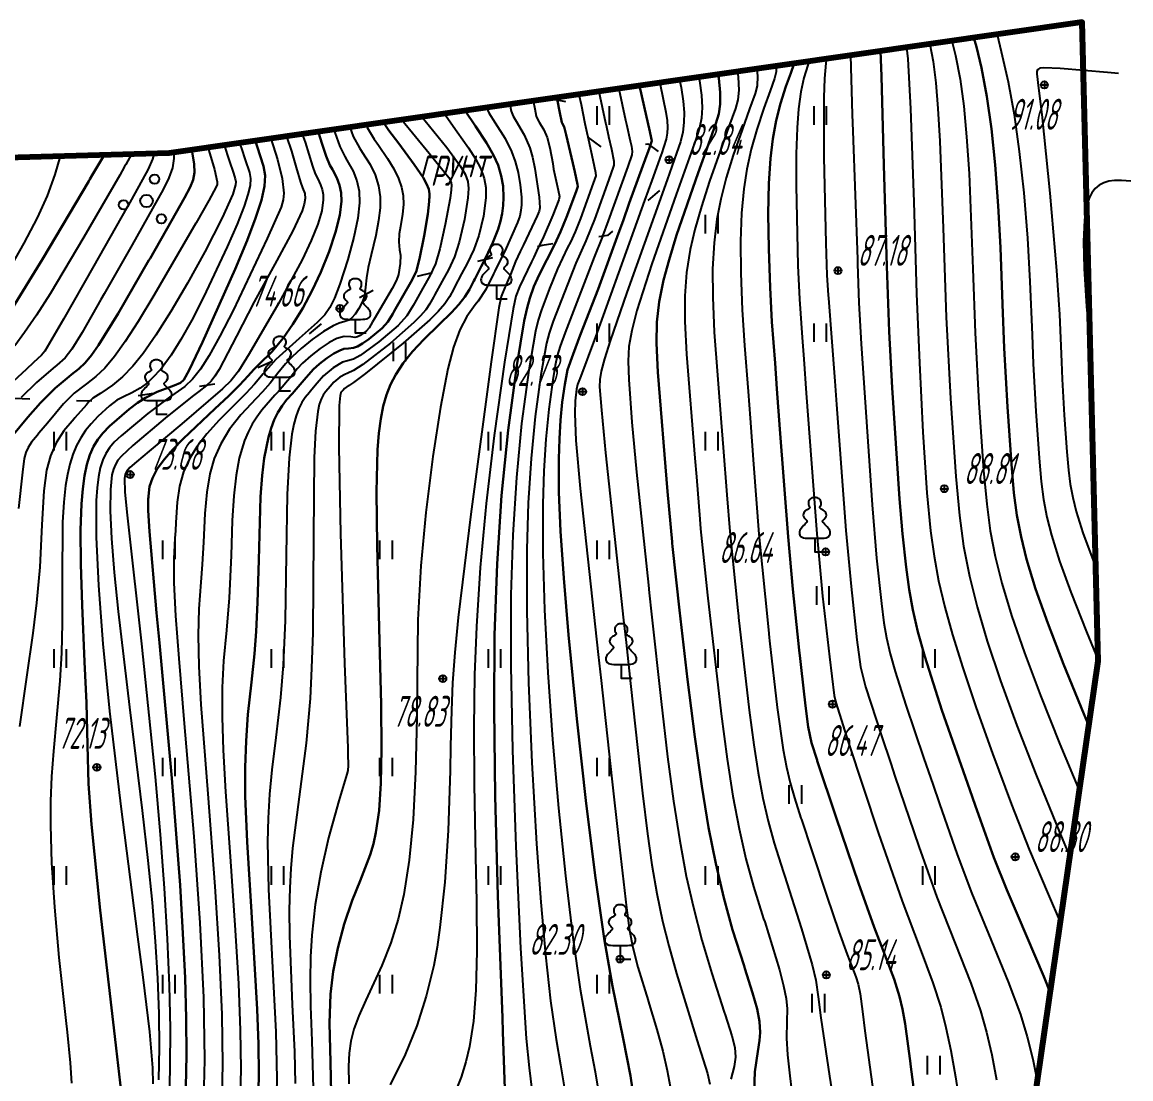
# Model space of a CAD drawing. Extents: x 1233805 to 1234355, y 654698 to 655114.
# Drawn here: x 1234319.16 to 1234354.9, y 655080.26 to 655114.32 of the extents above; entities that cross this region are included whole.
import ezdxf

# ---------------------------------------------------------------- set-up
doc = ezdxf.new("R2010")
doc.units = 0
doc.linetypes.add('ИИDash_05_15', pattern=[2, 0.5, -1.5])
for name, color, linetype, lineweight in [('ИИ_ГОРИЗОНТАЛИ_ОСН', 32, 'Continuous', 25), ('ИИ_ГОРИЗОНТАЛИ_УТОЛЩ', 32, 'Continuous', 30), ('ИИ_ОТМЕТКИ', 7, 'Continuous', 25), ('ИИ_УГОДЬЯ', 7, 'Continuous', 25)]:
    doc.layers.add(name, color=color, linetype=linetype, lineweight=lineweight)
doc.layers.add('Оформление точек', color=7, linetype='Continuous')
doc.styles.add('VNIPISIMPLEXCUR', font='simplex.shx', dxfattribs={"width": 0.8, "oblique": 15})
doc.styles.add('ГОСТ 2.304 КУРСИВ', font='cs_gost2304.shx', dxfattribs={"oblique": 15})

# ---------------------------------------------------------------- blocks, each defined once
blk = doc.blocks.new('ИИ05401')
at = {"color": 0, "linetype": 'Continuous', "lineweight": 25}
for points in [[(-0.4, 1.2), (-0.4, 0)], [(0.4, 1.2), (0.4, 0)]]:
    blk.add_lwpolyline(points, dxfattribs=at)
blk = doc.blocks.new('ИИ053881')
at = {"color": 0, "linetype": 'Continuous', "lineweight": 25}
blk.add_lwpolyline([(0, 0.875), (0.129, 0.876), (0.342, 0.878), (0.479, 0.882), (0.614, 0.891), (0.726, 0.907), (0.816, 0.94), (0.906, 1), (0.956, 1.071), (0.983, 1.151), (0.991, 1.231), (0.986, 1.295), (0.963, 1.379), (0.932, 1.445), (0.884, 1.516), (0.798, 1.61), (0.719, 1.692), (0.646, 1.766), (0.575, 1.842), (0.536, 1.889), (0.511, 1.929), (0.501, 1.967), (0.504, 1.992), (0.518, 2.017), (0.545, 2.049), (0.608, 2.115), (0.679, 2.198), (0.732, 2.29), (0.745, 2.372), (0.736, 2.444), (0.709, 2.515), (0.672, 2.575), (0.633, 2.617), (0.596, 2.646), (0.548, 2.678), (0.495, 2.709), (0.408, 2.76), (0.363, 2.789), (0.336, 2.812), (0.324, 2.831), (0.321, 2.846), (0.325, 2.865), (0.335, 2.89), (0.353, 2.928), (0.372, 2.968), (0.4, 3.034), (0.413, 3.103), (0.412, 3.19), (0.398, 3.247), (0.363, 3.319), (0.32, 3.377), (0.284, 3.414), (0.246, 3.444), (0.181, 3.476), (0.125, 3.489), (0.07, 3.496), (0, 3.5), (-0.07, 3.496), (-0.125, 3.489), (-0.181, 3.476), (-0.246, 3.444), (-0.284, 3.414), (-0.32, 3.377), (-0.363, 3.319), (-0.398, 3.247), (-0.412, 3.19), (-0.413, 3.103), (-0.4, 3.034), (-0.372, 2.968), (-0.353, 2.928), (-0.335, 2.89), (-0.325, 2.865), (-0.321, 2.846), (-0.324, 2.831), (-0.336, 2.812), (-0.363, 2.789), (-0.408, 2.76), (-0.495, 2.709), (-0.548, 2.678), (-0.596, 2.646), (-0.633, 2.617), (-0.672, 2.575), (-0.709, 2.515), (-0.736, 2.444), (-0.745, 2.372), (-0.732, 2.29), (-0.679, 2.198), (-0.608, 2.115), (-0.545, 2.049), (-0.518, 2.017), (-0.504, 1.992), (-0.501, 1.967), (-0.511, 1.929), (-0.536, 1.889), (-0.575, 1.842), (-0.646, 1.766), (-0.719, 1.692), (-0.798, 1.61), (-0.884, 1.516), (-0.932, 1.445), (-0.963, 1.379), (-0.986, 1.295), (-0.991, 1.231), (-0.983, 1.151), (-0.956, 1.071), (-0.906, 1), (-0.816, 0.94), (-0.726, 0.907), (-0.614, 0.891), (-0.479, 0.882), (-0.342, 0.878), (-0.129, 0.876)], close=True, dxfattribs=at)
blk.add_lwpolyline([(0, 0.875), (0, 0), (0.7, 0)], dxfattribs=at)
blk = doc.blocks.new('ИИ05394')
at = {"color": 0, "linetype": 'Continuous', "lineweight": 25}
for centre, radius in [((0.52, 1.407), 0.3), ((-1.479, -0.253), 0.3), ((0, 0), 0.4), ((0.958, -1.154), 0.3)]:
    blk.add_circle(centre, radius, dxfattribs=at)
blk = doc.blocks.new('PICKET')
at = {"color": 0, "linetype": 'Continuous', "lineweight": 25}
for p, q in [((-0.23, 0), (0.23, 0)), ((0, 0.23), (0, -0.23))]:
    blk.add_line(p, q, dxfattribs=at)
blk.add_circle((0, 0), 0.23, dxfattribs=at)
at = {"color": 0, "linetype": 'Continuous', "style": 'VNIPISIMPLEXCUR', "oblique": 15, "width": 0.8}
blk.add_attdef('OTMETKA', (1.25, 0.3), '', height=2, dxfattribs=at)
at = {"color": 8, "linetype": 'Continuous', "style": 'VNIPISIMPLEXCUR', "oblique": 15, "width": 0.8, "flags": 1}
blk.add_attdef('NOMER', (1.25, -2.7), '', height=2, dxfattribs=at)

msp = doc.modelspace()

# ---------------------------------------------------------------- linework, layer by layer
at = {"layer": 'ИИ_ГОРИЗОНТАЛИ_ОСН', "flags": 128}
for points, elevation in [([(1234348.42, 655113.614), (1234348.525, 655113.046), (1234348.612, 655112.363), (1234348.681, 655111.535), (1234348.74, 655110.485), (1234348.845, 655107.684), (1234348.95, 655104.807), (1234349.084, 655102.189), (1234349.259, 655099.674), (1234349.375, 655098.415), (1234349.508, 655097.425), (1234349.692, 655096.464), (1234349.939, 655095.472), (1234350.268, 655094.371), (1234350.698, 655093.09), (1234351.224, 655091.643), (1234351.83, 655090.075), (1234352.594, 655088.206), (1234352.934, 655087.416)], 89), ([(1234349.126, 655113.715), (1234349.247, 655113.248), (1234349.392, 655112.477), (1234349.51, 655111.612), (1234349.604, 655110.619), (1234349.681, 655109.441), (1234349.807, 655106.366), (1234349.884, 655104.307), (1234350, 655102.054), (1234350.153, 655099.872), (1234350.253, 655098.781), (1234350.367, 655097.926), (1234350.526, 655097.097), (1234350.739, 655096.241), (1234351.053, 655095.198), (1234351.468, 655093.99), (1234351.985, 655092.61), (1234352.607, 655091.048), (1234353.241, 655089.536)], 89.5), ([(1234350.593, 655113.925), (1234350.717, 655113.369), (1234350.94, 655112.395), (1234351.133, 655111.343), (1234351.302, 655110.147), (1234351.445, 655108.814), (1234351.563, 655107.353), (1234351.645, 655105.957), (1234351.717, 655104.243), (1234351.754, 655103.308), (1234351.833, 655101.785), (1234351.94, 655100.268), (1234352.008, 655099.514), (1234352.086, 655098.929), (1234352.193, 655098.361), (1234352.338, 655097.778), (1234352.595, 655096.945), (1234352.958, 655095.943), (1234353.466, 655094.662), (1234353.847, 655093.749)], 90.5), ([(1234347.669, 655113.506), (1234347.71, 655113.138), (1234347.799, 655111.529), (1234347.897, 655108.529), (1234347.991, 655105.558), (1234348.082, 655103.337), (1234348.197, 655101.103), (1234348.317, 655099.151), (1234348.443, 655097.925), (1234348.555, 655097.101), (1234348.701, 655096.312), (1234348.897, 655095.467), (1234349.144, 655094.569), (1234349.478, 655093.502), (1234349.912, 655092.222), (1234350.441, 655090.742), (1234351.052, 655089.103), (1234351.62, 655087.648), (1234352.23, 655086.214), (1234352.233, 655086.208), (1234352.625, 655085.285)], 88.5), ([(1234343.467, 655112.903), (1234343.466, 655112.716), (1234343.415, 655112.503), (1234343.271, 655112.101), (1234343.072, 655111.547), (1234343.072, 655111.547), (1234342.839, 655110.861), (1234342.659, 655110.222), (1234342.518, 655109.582), (1234342.418, 655108.947), (1234342.346, 655108.16), (1234342.314, 655107.255), (1234342.322, 655106.229), (1234342.369, 655105.046), (1234342.441, 655103.895), (1234342.557, 655102.411), (1234342.625, 655101.558), (1234342.737, 655100.07), (1234342.911, 655097.818), (1234343.218, 655094.729), (1234343.243, 655094.49), (1234343.255, 655094.379), (1234343.496, 655092.231), (1234343.69, 655090.864), (1234343.794, 655090.309), (1234343.913, 655089.803), (1234344.052, 655089.314), (1234344.262, 655088.666), (1234344.279, 655088.614), (1234344.613, 655087.603), (1234345.094, 655086.151), (1234345.482, 655085.006), (1234345.75, 655084.267), (1234345.905, 655083.88), (1234346.037, 655083.546), (1234346.111, 655083.307), (1234346.172, 655082.999), (1234346.247, 655082.428), (1234346.326, 655081.802), (1234346.573, 655080.009)], 85.5), ([(1234344.532, 655113.056), (1234344.489, 655112.937), (1234344.489, 655112.937), (1234344.36, 655112.528), (1234344.263, 655112.07), (1234344.189, 655111.528), (1234344.14, 655110.908), (1234344.111, 655110.079), (1234344.106, 655109.042), (1234344.165, 655106.479), (1234344.217, 655105.39), (1234344.303, 655104.156), (1234344.355, 655103.452), (1234344.433, 655102.362), (1234344.776, 655097.824), (1234344.963, 655095.818), (1234345.179, 655093.859), (1234345.339, 655092.611), (1234345.381, 655092.43), (1234345.39, 655092.401), (1234345.393, 655092.389), (1234345.797, 655091.093), (1234346.751, 655088.204), (1234347.522, 655085.99), (1234348.102, 655084.452), (1234348.517, 655083.35), (1234348.771, 655082.565), (1234348.939, 655081.916), (1234349.095, 655081.175), (1234349.247, 655080.319), (1234349.418, 655079.203)], 86.5), ([(1234345.086, 655113.135), (1234345.064, 655112.994), (1234345.024, 655112.501), (1234345.001, 655111.888), (1234345.001, 655109.971), (1234345.064, 655107.196), (1234345.101, 655106.162), (1234345.146, 655105.52), (1234345.154, 655105.424), (1234345.357, 655102.752), (1234345.41, 655101.997), (1234345.715, 655097.932), (1234345.881, 655096.127), (1234346.066, 655094.412), (1234346.186, 655093.54), (1234346.344, 655092.893), (1234346.859, 655091.313), (1234347.157, 655090.424), (1234347.293, 655090.013), (1234348.059, 655087.744), (1234348.649, 655086.112), (1234349.238, 655084.621), (1234349.742, 655083.341), (1234350.054, 655082.448), (1234350.249, 655081.764), (1234350.418, 655081.034), (1234350.567, 655080.232)], 87), ([(1234345.861, 655113.247), (1234345.918, 655111.348), (1234345.938, 655110.807), (1234346.082, 655106.677), (1234346.087, 655106.534), (1234346.134, 655105.27), (1234346.207, 655103.951), (1234346.557, 655098.757), (1234346.703, 655097.046), (1234346.858, 655095.583), (1234346.939, 655094.96), (1234347.024, 655094.469), (1234347.141, 655093.956), (1234347.298, 655093.384), (1234347.643, 655092.3), (1234348.23, 655090.586), (1234348.517, 655089.754), (1234348.732, 655089.123), (1234349.299, 655087.493), (1234349.776, 655086.234), (1234350.312, 655084.933), (1234350.945, 655083.39), (1234351.337, 655082.33), (1234351.559, 655081.61), (1234351.741, 655080.888), (1234351.889, 655080.138)], 87.5), ([(1234340.975, 655112.546), (1234340.996, 655112.423), (1234341.055, 655111.961), (1234341.074, 655111.568), (1234341.054, 655111.223), (1234340.996, 655110.916), (1234340.887, 655110.574), (1234340.614, 655109.812), (1234340.238, 655108.766), (1234340.238, 655108.766), (1234339.452, 655106.528), (1234338.974, 655105.026), (1234338.809, 655104.385), (1234338.72, 655103.864), (1234338.692, 655103.396), (1234338.715, 655102.801), (1234338.816, 655101.421), (1234338.961, 655099.817), (1234339.344, 655096.173), (1234339.371, 655095.925), (1234339.446, 655095.234), (1234339.755, 655092.421), (1234339.962, 655090.642), (1234340.153, 655089.211), (1234340.355, 655087.927), (1234340.568, 655086.795), (1234340.797, 655085.778), (1234341.072, 655084.727), (1234341.389, 655083.65), (1234341.788, 655082.413), (1234341.818, 655082.323), (1234342.033, 655081.65), (1234342.128, 655081.264), (1234342.154, 655080.959), (1234342.114, 655080.657), (1234341.998, 655080.246)], 83.5), ([(1234342.215, 655112.724), (1234342.238, 655112.542), (1234342.257, 655112.128), (1234342.23, 655111.819), (1234342.151, 655111.539), (1234341.943, 655110.956), (1234341.655, 655110.156), (1234341.655, 655110.156), (1234341.318, 655109.194), (1234341.055, 655108.375), (1234340.847, 655107.636), (1234340.696, 655106.987), (1234340.577, 655106.246), (1234340.519, 655105.494), (1234340.518, 655104.675), (1234340.573, 655103.613), (1234340.844, 655100.26), (1234340.895, 655099.665), (1234341.007, 655098.296), (1234341.03, 655097.99), (1234341.253, 655095.851), (1234341.691, 655092.028), (1234341.887, 655090.568), (1234342.072, 655089.373), (1234342.269, 655088.319), (1234342.489, 655087.353), (1234342.733, 655086.457), (1234343.061, 655085.416), (1234343.094, 655085.318), (1234343.572, 655083.775), (1234343.706, 655083.252), (1234343.785, 655082.844), (1234343.815, 655082.511), (1234343.811, 655082.106), (1234343.803, 655081.57), (1234343.83, 655081.035), (1234343.9, 655080.351), (1234344.017, 655079.455)], 84.5), ([(1234342.839, 655112.813), (1234342.859, 655112.58), (1234342.847, 655112.27), (1234342.783, 655112.021), (1234342.607, 655111.528), (1234342.364, 655110.852), (1234342.364, 655110.852), (1234342.079, 655110.027), (1234341.857, 655109.299), (1234341.682, 655108.609), (1234341.557, 655107.967), (1234341.462, 655107.203), (1234341.417, 655106.372), (1234341.42, 655105.45), (1234341.471, 655104.329), (1234341.693, 655101.414), (1234341.76, 655100.612), (1234341.879, 655099.082), (1234341.971, 655097.904), (1234342.228, 655095.358), (1234342.248, 655095.17), (1234342.252, 655095.133), (1234342.593, 655092.138), (1234342.741, 655091.025), (1234342.881, 655090.118), (1234343.033, 655089.308), (1234343.205, 655088.565), (1234343.402, 655087.855), (1234343.689, 655086.944), (1234343.731, 655086.815), (1234344.279, 655085.089), (1234344.621, 655083.937), (1234344.739, 655083.44), (1234344.814, 655082.9), (1234344.9, 655082.22), (1234345.179, 655080.341), (1234345.588, 655077.781)], 85), ([(1234354.498, 655112.663), (1234354.142, 655112.694), (1234352.621, 655112.823), (1234352.088, 655112.851), (1234351.965, 655112.833), (1234351.895, 655112.792), (1234351.871, 655112.739), (1234351.866, 655112.651), (1234351.918, 655112.192), (1234352.024, 655111.34), (1234352.287, 655108.811), (1234352.504, 655106.309), (1234352.597, 655104.894), (1234352.666, 655103.372), (1234352.689, 655102.808), (1234352.749, 655101.651), (1234352.833, 655100.466), (1234352.885, 655099.88), (1234352.945, 655099.43), (1234353.027, 655098.994), (1234353.138, 655098.546), (1234353.355, 655097.854), (1234353.687, 655096.966), (1234353.772, 655096.759)], 91), ([(1234339.709, 655112.364), (1234339.721, 655112.311), (1234339.913, 655111.42), (1234339.952, 655111.151), (1234339.964, 655110.929), (1234339.953, 655110.737), (1234339.919, 655110.544), (1234339.768, 655110.078), (1234339.76, 655110.054), (1234339.452, 655109.21), (1234339.223, 655108.574), (1234339.223, 655108.573), (1234338.878, 655107.614), (1234337.636, 655104.171), (1234337.131, 655102.825), (1234337.12, 655102.798), (1234337.062, 655102.637), (1234337.032, 655102.484), (1234336.988, 655102.111), (1234336.97, 655101.705), (1234337.002, 655100.833), (1234337.142, 655099.288), (1234337.725, 655093.942), (1234337.818, 655093.099), (1234338.169, 655089.934), (1234338.383, 655088.005), (1234338.639, 655085.775), (1234338.737, 655085.045), (1234338.844, 655084.494), (1234339.01, 655083.862), (1234339.337, 655082.781), (1234339.34, 655082.771), (1234339.617, 655081.854), (1234339.811, 655081.149), (1234339.956, 655080.532), (1234340.052, 655080.007)], 82.5), ([(1234340.347, 655112.456), (1234340.4, 655112.208), (1234340.467, 655111.768), (1234340.497, 655111.403), (1234340.492, 655111.081), (1234340.452, 655110.77), (1234340.379, 655110.465), (1234340.254, 655110.091), (1234339.95, 655109.24), (1234339.53, 655108.071), (1234339.53, 655108.07), (1234338.65, 655105.604), (1234338.113, 655104.046), (1234337.928, 655103.465), (1234337.821, 655103.069), (1234337.776, 655102.805), (1234337.775, 655102.562), (1234337.829, 655101.811), (1234337.964, 655100.442), (1234338.548, 655095.038), (1234338.626, 655094.324), (1234338.77, 655093), (1234339.158, 655089.472), (1234339.312, 655088.152), (1234339.452, 655087.156), (1234339.613, 655086.23), (1234339.802, 655085.344), (1234340.001, 655084.549), (1234340.248, 655083.658), (1234340.918, 655081.487), (1234340.976, 655081.308), (1234341.249, 655080.43), (1234341.33, 655080.087)], 83), ([(1234337.101, 655111.99), (1234337.176, 655111.667), (1234337.3, 655111.048), (1234337.3, 655111.048), (1234337.337, 655110.864), (1234337.339, 655110.856), (1234337.413, 655110.531), (1234337.558, 655109.88), (1234337.645, 655109.47), (1234337.646, 655109.466), (1234337.646, 655109.466), (1234337.648, 655109.367), (1234337.569, 655109.128), (1234337.156, 655107.993), (1234336.986, 655107.562), (1234336.833, 655107.23), (1234336.743, 655107.052), (1234336.413, 655106.364), (1234336.155, 655105.737), (1234335.9, 655105.05), (1234335.791, 655104.71), (1234335.705, 655104.354), (1234335.492, 655103.1), (1234335.259, 655101.381), (1234335.089, 655099.641), (1234334.974, 655097.799), (1234334.915, 655095.865), (1234334.91, 655093.568), (1234334.961, 655090.85), (1234335.069, 655087.75), (1234335.225, 655084.472), (1234335.411, 655081.554), (1234335.499, 655080.617), (1234335.593, 655079.902)], 80.5), ([(1234337.748, 655112.083), (1234337.962, 655111.073), (1234337.969, 655111.038), (1234338.058, 655110.639), (1234338.059, 655110.634), (1234338.161, 655110.22), (1234338.233, 655109.837), (1234338.234, 655109.83), (1234338.234, 655109.83), (1234338.23, 655109.712), (1234338.124, 655109.398), (1234337.604, 655107.956), (1234337.35, 655107.323), (1234337.324, 655107.272), (1234337.004, 655106.555), (1234336.28, 655104.681), (1234336.145, 655104.293), (1234336.058, 655103.97), (1234335.877, 655102.946), (1234335.696, 655101.611), (1234335.564, 655100.259), (1234335.474, 655098.827), (1234335.428, 655097.325), (1234335.428, 655095.344), (1234335.481, 655093.028), (1234335.588, 655090.456), (1234335.74, 655087.837), (1234335.878, 655085.951), (1234336.031, 655084.258), (1234336.195, 655082.775), (1234336.37, 655081.528), (1234336.51, 655080.711), (1234336.64, 655079.937)], 81), ([(1234338.392, 655112.175), (1234338.61, 655111.163), (1234338.639, 655111.028), (1234338.755, 655110.498), (1234338.756, 655110.493), (1234338.8, 655110.317), (1234338.827, 655110.155), (1234338.828, 655110.146), (1234338.828, 655110.146), (1234338.811, 655110.048), (1234338.679, 655109.667), (1234338.052, 655107.919), (1234337.866, 655107.416), (1234337.864, 655107.412), (1234337.596, 655106.747), (1234336.659, 655104.312), (1234336.499, 655103.87), (1234336.407, 655103.568), (1234336.338, 655103.255), (1234336.262, 655102.792), (1234336.133, 655101.84), (1234336.039, 655100.876), (1234335.975, 655099.856), (1234335.942, 655098.785), (1234335.945, 655097.204), (1234336, 655095.381), (1234336.104, 655093.361), (1234336.256, 655091.202), (1234336.448, 655088.986), (1234336.671, 655086.801), (1234336.909, 655084.812), (1234337.146, 655083.154), (1234337.474, 655081.32), (1234337.631, 655080.48), (1234337.722, 655079.895)], 81.5), ([(1234334.13, 655111.564), (1234334.201, 655111.394), (1234334.407, 655111.074), (1234334.73, 655110.567), (1234334.938, 655110.153), (1234335.055, 655109.83), (1234335.147, 655109.47), (1234335.213, 655109.078), (1234335.25, 655108.674), (1234335.255, 655108.434), (1234335.239, 655108.245), (1234335.201, 655108.071), (1234335.13, 655107.865), (1234334.714, 655106.937), (1234334.58, 655106.674), (1234334.394, 655106.296), (1234334.352, 655106.204), (1234334.106, 655105.703), (1234333.861, 655105.33), (1234333.766, 655105.212), (1234333.488, 655104.834), (1234333.269, 655104.407), (1234333.068, 655103.848), (1234332.882, 655103.15), (1234332.639, 655101.913), (1234332.395, 655100.319), (1234332.173, 655098.515), (1234332.009, 655096.79), (1234331.912, 655095.059), (1234331.888, 655093.068), (1234331.883, 655091.91), (1234331.843, 655090.159), (1234331.76, 655088.623), (1234331.634, 655087.304), (1234331.465, 655086.206), (1234331.282, 655085.409), (1234331.046, 655084.645), (1234330.758, 655083.91), (1234330.367, 655083.071), (1234330.233, 655082.793), (1234330.008, 655082.287), (1234329.852, 655081.859), (1234329.752, 655081.471), (1234329.697, 655081.086), (1234329.68, 655080.668), (1234329.694, 655080.1)], 78.5), ([(1234334.879, 655111.671), (1234334.92, 655111.45), (1234334.986, 655111.291), (1234335.087, 655111.129), (1234335.344, 655110.692), (1234335.52, 655110.27), (1234335.608, 655109.965), (1234335.688, 655109.598), (1234335.824, 655108.681), (1234335.846, 655108.332), (1234335.822, 655108.231), (1234335.757, 655108.078), (1234335.318, 655107.137), (1234335.216, 655106.927), (1234335.065, 655106.6), (1234334.896, 655106.189), (1234334.753, 655105.839), (1234334.641, 655105.584), (1234334.595, 655105.479), (1234334.527, 655105.112), (1234334.282, 655103.374), (1234333.617, 655098.455), (1234333.215, 655095.126), (1234333.106, 655094.004), (1234333.034, 655093.028), (1234332.994, 655092.13), (1234332.97, 655090.982), (1234332.956, 655090.184), (1234332.893, 655088.266), (1234332.784, 655086.593), (1234332.628, 655085.141), (1234332.533, 655084.5), (1234332.426, 655083.917), (1234332.187, 655082.926), (1234331.877, 655081.966), (1234331.501, 655081.045), (1234331.018, 655080.062)], 79), ([(1234335.634, 655111.779), (1234335.683, 655111.53), (1234335.731, 655111.29), (1234335.771, 655111.187), (1234335.829, 655111.094), (1234335.976, 655110.844), (1234336.078, 655110.603), (1234336.168, 655110.268), (1234336.262, 655109.759), (1234336.292, 655109.582), (1234336.434, 655108.905), (1234336.483, 655108.701), (1234336.484, 655108.701), (1234336.458, 655108.59), (1234336.27, 655108.098), (1234335.964, 655107.396), (1234335.824, 655107.114), (1234335.821, 655107.11), (1234335.786, 655107.037), (1234335.784, 655107.032), (1234335.654, 655106.745), (1234335.578, 655106.598), (1234335.186, 655105.793), (1234335.077, 655105.486), (1234334.983, 655105.083), (1234334.705, 655103.357), (1234334.379, 655101.001), (1234334.121, 655098.802), (1234333.928, 655096.743), (1234333.803, 655094.842), (1234333.744, 655093.278), (1234333.721, 655091.586), (1234333.731, 655089.757), (1234333.776, 655087.417), (1234333.806, 655085.98), (1234333.816, 655084.37), (1234333.785, 655083.122), (1234333.709, 655082.123), (1234333.583, 655081.298), (1234333.464, 655080.803), (1234333.311, 655080.318), (1234333.122, 655079.831)], 79.5), ([(1234331.403, 655111.172), (1234332.283, 655110.094), (1234332.359, 655110.003), (1234332.909, 655109.313), (1234332.974, 655109.191), (1234332.999, 655109.073), (1234332.993, 655108.911), (1234332.955, 655108.645), (1234332.793, 655107.794), (1234332.621, 655107.011), (1234332.479, 655106.525), (1234332.296, 655106.138), (1234332.073, 655105.743), (1234331.802, 655105.261), (1234331.763, 655105.188), (1234331.559, 655104.852), (1234331.278, 655104.544), (1234330.659, 655104.014), (1234330.054, 655103.577), (1234329.837, 655103.461), (1234329.643, 655103.404), (1234329.487, 655103.36), (1234329.189, 655103.182), (1234328.874, 655102.921), (1234328.665, 655102.678), (1234328.44, 655102.41), (1234328.416, 655102.384), (1234328.277, 655102.226), (1234328.169, 655102.063), (1234328.074, 655101.867), (1234327.99, 655101.635), (1234327.917, 655101.358), (1234327.854, 655101.041), (1234327.763, 655100.278), (1234327.704, 655099.09), (1234327.67, 655097.134), (1234327.635, 655095.03), (1234327.573, 655093.599), (1234327.485, 655092.555), (1234327.332, 655091.26), (1234327.208, 655090.224), (1234327.132, 655089.433), (1234327.086, 655088.664), (1234327.067, 655087.895), (1234327.098, 655086.358), (1234327.219, 655084.048), (1234327.339, 655081.774), (1234327.371, 655080.26), (1234327.349, 655079.389)], 76.5), ([(1234332.044, 655111.264), (1234332.151, 655111.137), (1234332.846, 655110.283), (1234333.277, 655109.692), (1234333.435, 655109.418), (1234333.52, 655109.186), (1234333.548, 655108.953), (1234333.528, 655108.652), (1234333.414, 655107.954), (1234333.248, 655107.224), (1234333.098, 655106.757), (1234332.9, 655106.338), (1234332.7, 655105.975), (1234332.45, 655105.519), (1234332.418, 655105.458), (1234332.294, 655105.231), (1234332.169, 655105.047), (1234332.003, 655104.85), (1234331.789, 655104.634), (1234331.031, 655103.975), (1234330.14, 655103.285), (1234329.837, 655103.086), (1234329.639, 655102.999), (1234329.578, 655102.978), (1234329.4, 655102.872), (1234329.211, 655102.716), (1234329.085, 655102.57), (1234328.95, 655102.41), (1234328.942, 655102.402), (1234328.858, 655102.299), (1234328.793, 655102.169), (1234328.737, 655101.993), (1234328.688, 655101.766), (1234328.612, 655101.139), (1234328.567, 655100.287), (1234328.546, 655097.739), (1234328.524, 655094.639), (1234328.491, 655093.496), (1234328.442, 655092.518), (1234328.315, 655091.08), (1234328.09, 655089.35), (1234327.876, 655087.69), (1234327.818, 655087.038), (1234327.783, 655086.418), (1234327.768, 655085.695), (1234327.776, 655084.873), (1234327.867, 655082.659), (1234327.937, 655081.127), (1234327.955, 655080.107)], 77), ([(1234332.778, 655111.37), (1234332.831, 655111.285), (1234333.186, 655110.783), (1234333.55, 655110.268), (1234333.775, 655109.918), (1234333.947, 655109.587), (1234334.054, 655109.285), (1234334.103, 655108.992), (1234334.102, 655108.659), (1234334.025, 655108.062), (1234333.875, 655107.438), (1234333.717, 655106.989), (1234333.505, 655106.538), (1234333.326, 655106.206), (1234333.098, 655105.778), (1234333.073, 655105.728), (1234332.934, 655105.468), (1234332.779, 655105.243), (1234332.57, 655104.996), (1234332.301, 655104.724), (1234331.446, 655103.973), (1234330.226, 655102.994), (1234329.836, 655102.699), (1234329.676, 655102.599), (1234329.669, 655102.596), (1234329.548, 655102.511), (1234329.505, 655102.462), (1234329.459, 655102.41), (1234329.459, 655102.41), (1234329.431, 655102.366), (1234329.41, 655102.284), (1234329.381, 655101.964), (1234329.368, 655100.617), (1234329.425, 655097.836), (1234329.552, 655093.643), (1234329.652, 655090.926), (1234329.66, 655090.74), (1234329.671, 655090.363), (1234329.66, 655090.196), (1234329.627, 655090.082), (1234329.364, 655089.216), (1234329.037, 655088.022), (1234328.788, 655086.921), (1234328.607, 655085.873), (1234328.495, 655084.888), (1234328.456, 655084.196), (1234328.443, 655083.436), (1234328.455, 655082.598), (1234328.495, 655081.489), (1234328.538, 655079.954)], 77.5), ([(1234329.207, 655110.857), (1234329.237, 655110.765), (1234329.396, 655110.312), (1234329.556, 655109.991), (1234329.63, 655109.869), (1234329.829, 655109.521), (1234329.95, 655109.207), (1234330.019, 655108.868), (1234330.033, 655108.5), (1234329.981, 655108), (1234329.855, 655107.386), (1234329.656, 655106.665), (1234329.394, 655105.869), (1234329.223, 655105.418), (1234329.078, 655105.124), (1234328.912, 655104.888), (1234328.673, 655104.64), (1234328.089, 655104.126), (1234327.332, 655103.449), (1234326.927, 655102.986), (1234326.652, 655102.654), (1234326.371, 655102.353), (1234326.064, 655102.049), (1234325.508, 655101.493), (1234325.107, 655101.048), (1234324.787, 655100.632), (1234324.549, 655100.243), (1234324.365, 655099.824), (1234324.235, 655099.36), (1234324.156, 655098.852), (1234324.112, 655098.196), (1234324.097, 655097.921), (1234324.08, 655097.688), (1234324.045, 655097.022), (1234324.052, 655096.242), (1234324.105, 655095.178), (1234324.205, 655093.807), (1234324.385, 655091.712), (1234324.694, 655088.065), (1234324.889, 655085.286), (1234325.004, 655082.885), (1234325.037, 655080.872), (1234324.992, 655079.148)], 74.5), ([(1234329.725, 655110.932), (1234329.833, 655110.63), (1234330.03, 655110.268), (1234330.123, 655110.13), (1234330.372, 655109.735), (1234330.536, 655109.394), (1234330.645, 655109.047), (1234330.696, 655108.692), (1234330.694, 655108.338), (1234330.648, 655107.922), (1234330.56, 655107.445), (1234330.413, 655106.818), (1234330.315, 655106.408), (1234330.257, 655106.082), (1234330.23, 655105.775), (1234330.191, 655105.483), (1234330.121, 655105.296), (1234330.015, 655105.09), (1234329.894, 655104.904), (1234329.78, 655104.775), (1234329.688, 655104.712), (1234329.56, 655104.672), (1234329.373, 655104.616), (1234329.185, 655104.53), (1234328.876, 655104.344), (1234328.51, 655104.085), (1234328.156, 655103.803), (1234327.862, 655103.535), (1234327.648, 655103.304), (1234327.405, 655103), (1234327.15, 655102.678), (1234326.91, 655102.408), (1234326.7, 655102.191), (1234326.203, 655101.659), (1234325.845, 655101.201), (1234325.561, 655100.732), (1234325.352, 655100.252), (1234325.213, 655099.755), (1234325.111, 655099.168), (1234325.045, 655098.485), (1234324.999, 655097.553), (1234324.966, 655096.841), (1234324.92, 655096.27), (1234324.856, 655095.404), (1234324.836, 655094.562), (1234324.857, 655093.545), (1234324.92, 655092.329), (1234325.139, 655089.441), (1234325.37, 655086.457), (1234325.513, 655084.242), (1234325.597, 655082.331), (1234325.621, 655080.719), (1234325.584, 655079.266)], 75), ([(1234330.247, 655111.006), (1234330.277, 655110.925), (1234330.505, 655110.546), (1234330.645, 655110.349), (1234330.939, 655109.929), (1234331.142, 655109.594), (1234331.294, 655109.285), (1234331.391, 655109.001), (1234331.439, 655108.731), (1234331.45, 655108.439), (1234331.424, 655108.125), (1234331.357, 655107.73), (1234331.315, 655107.493), (1234331.297, 655107.233), (1234331.327, 655106.979), (1234331.351, 655106.807), (1234331.342, 655106.537), (1234331.285, 655106.189), (1234331.23, 655106.004), (1234331.087, 655105.739), (1234330.795, 655105.239), (1234330.506, 655104.743), (1234330.457, 655104.658), (1234330.34, 655104.462), (1234330.255, 655104.365), (1234330.057, 655104.217), (1234329.966, 655104.176), (1234329.883, 655104.159), (1234329.757, 655104.172), (1234329.535, 655104.186), (1234329.306, 655104.123), (1234329.06, 655103.996), (1234328.766, 655103.802), (1234328.462, 655103.567), (1234328.199, 655103.33), (1234328.024, 655103.142), (1234327.825, 655102.893), (1234327.42, 655102.409), (1234327.309, 655102.293), (1234326.883, 655101.817), (1234326.719, 655101.591), (1234326.574, 655101.357), (1234326.444, 655101.105), (1234326.331, 655100.839), (1234326.235, 655100.558), (1234326.156, 655100.261), (1234326.056, 655099.715), (1234325.982, 655099.049), (1234325.931, 655098.255), (1234325.891, 655097.133), (1234325.835, 655095.76), (1234325.744, 655094.721), (1234325.654, 655093.73), (1234325.611, 655092.868), (1234325.605, 655091.916), (1234325.636, 655090.851), (1234325.711, 655089.513), (1234325.859, 655087.427), (1234326.027, 655085.052), (1234326.128, 655083.322), (1234326.188, 655081.831), (1234326.204, 655080.566), (1234326.174, 655079.333)], 75.5), ([(1234326.169, 655110.422), (1234326.228, 655110.242), (1234326.352, 655109.879), (1234326.485, 655109.472), (1234326.519, 655109.275), (1234326.504, 655109.055), (1234326.437, 655108.762), (1234326.314, 655108.385), (1234326.086, 655107.805), (1234325.771, 655107.074), (1234325.008, 655105.457), (1234324.625, 655104.714), (1234324.277, 655104.093), (1234323.959, 655103.586), (1234323.668, 655103.186), (1234323.44, 655102.927), (1234323.206, 655102.707), (1234322.964, 655102.526), (1234322.699, 655102.371), (1234322.427, 655102.24), (1234322.209, 655102.131), (1234321.973, 655101.956), (1234321.601, 655101.607), (1234321.38, 655101.377), (1234321.204, 655101.16), (1234321.049, 655100.925), (1234320.914, 655100.669), (1234320.795, 655100.385), (1234320.696, 655100.077), (1234320.616, 655099.743), (1234320.554, 655099.383), (1234320.498, 655098.852), (1234320.464, 655098.203), (1234320.451, 655096.297), (1234320.45, 655094.949), (1234320.427, 655093.991), (1234320.371, 655093.088), (1234320.263, 655091.897), (1234320.164, 655090.824), (1234320.106, 655090), (1234320.074, 655089.209), (1234320.069, 655088.433), (1234320.107, 655087.221), (1234320.2, 655085.795), (1234320.346, 655084.171), (1234320.565, 655082.139), (1234320.606, 655081.768), (1234320.709, 655080.771), (1234320.752, 655080.123)], 71.5), ([(1234327.172, 655110.565), (1234327.395, 655109.887), (1234327.537, 655109.283), (1234327.591, 655108.807), (1234327.575, 655108.594), (1234327.507, 655108.359), (1234327.06, 655107.348), (1234325.956, 655105.029), (1234325.532, 655104.198), (1234325.189, 655103.578), (1234324.909, 655103.137), (1234324.653, 655102.812), (1234324.406, 655102.577), (1234324.077, 655102.348), (1234323.904, 655102.235), (1234323.206, 655101.71), (1234322.353, 655100.987), (1234322.129, 655100.777), (1234321.976, 655100.603), (1234321.854, 655100.417), (1234321.758, 655100.209), (1234321.678, 655099.957), (1234321.618, 655099.661), (1234321.575, 655099.312), (1234321.548, 655098.902), (1234321.543, 655097.72), (1234321.615, 655096.165), (1234321.76, 655094.276), (1234321.974, 655092.111), (1234322.335, 655089.036), (1234322.881, 655084.838), (1234323.053, 655083.535), (1234323.268, 655081.778), (1234323.356, 655080.617), (1234323.366, 655080.093)], 72.5), ([(1234327.679, 655110.638), (1234327.84, 655110.166), (1234327.992, 655109.633), (1234328.132, 655109.157), (1234328.201, 655108.978), (1234328.268, 655108.791), (1234328.282, 655108.636), (1234328.254, 655108.456), (1234328.182, 655108.233), (1234327.886, 655107.597), (1234327.363, 655106.64), (1234326.634, 655105.307), (1234326.068, 655104.193), (1234325.513, 655103.124), (1234325.375, 655102.904), (1234325.247, 655102.744), (1234325.101, 655102.607), (1234324.858, 655102.419), (1234324.637, 655102.251), (1234323.773, 655101.556), (1234322.729, 655100.677), (1234322.356, 655100.331), (1234322.246, 655100.196), (1234322.163, 655100.061), (1234322.099, 655099.907), (1234322.053, 655099.729), (1234322.004, 655099.254), (1234322.001, 655098.571), (1234322.043, 655097.672), (1234322.128, 655096.577), (1234322.253, 655095.319), (1234322.624, 655092.236), (1234323.032, 655088.908), (1234323.214, 655087.298), (1234323.349, 655085.945), (1234323.451, 655084.685), (1234323.522, 655083.502), (1234323.563, 655082.359), (1234323.573, 655081.27), (1234323.552, 655080.23)], 73), ([(1234328.188, 655110.711), (1234328.279, 655110.449), (1234328.397, 655110.059), (1234328.513, 655109.678), (1234328.607, 655109.435), (1234328.686, 655109.271), (1234328.778, 655109.077), (1234328.831, 655108.922), (1234328.86, 655108.761), (1234328.866, 655108.591), (1234328.816, 655108.239), (1234328.688, 655107.809), (1234328.478, 655107.286), (1234328.182, 655106.661), (1234327.426, 655105.251), (1234326.479, 655103.623), (1234326.129, 655103.071), (1234325.931, 655102.812), (1234325.922, 655102.803), (1234325.895, 655102.772), (1234325.614, 655102.495), (1234324.31, 655101.37), (1234323.258, 655100.491), (1234322.84, 655100.144), (1234322.628, 655099.96), (1234322.528, 655099.85), (1234322.478, 655099.747), (1234322.459, 655099.606), (1234322.471, 655099.178), (1234322.532, 655098.527), (1234322.577, 655098.138), (1234323.011, 655094.281), (1234323.448, 655089.99), (1234323.609, 655088.131), (1234323.736, 655086.4), (1234323.833, 655084.771), (1234323.896, 655083.264), (1234323.926, 655081.881), (1234323.923, 655080.621), (1234323.893, 655079.581)], 73.5), ([(1234323.413, 655110.082), (1234323.362, 655109.903), (1234323.22, 655109.58), (1234322.562, 655108.388), (1234322.526, 655108.324), (1234321.467, 655106.466), (1234320.49, 655104.75), (1234319.885, 655103.713), (1234319.779, 655103.589), (1234319.524, 655103.347), (1234319.285, 655103.128), (1234318.462, 655102.363)], 69), ([(1234322.681, 655110.061), (1234322.499, 655109.733), (1234322.463, 655109.67), (1234322.302, 655109.389), (1234321.151, 655107.391), (1234320.058, 655105.561), (1234319.621, 655104.875), (1234319.239, 655104.312), (1234318.926, 655103.885)], 68.5), ([(1234325.153, 655110.276), (1234325.18, 655110.181), (1234325.356, 655109.572), (1234325.446, 655109.175), (1234325.446, 655109.084), (1234325.418, 655109.012), (1234325.171, 655108.573), (1234324.763, 655107.854), (1234324.754, 655107.838), (1234323.408, 655105.505), (1234322.897, 655104.666), (1234322.482, 655104.028), (1234322.136, 655103.547), (1234321.822, 655103.171), (1234321.538, 655102.893), (1234321.232, 655102.665), (1234321.185, 655102.632), (1234320.832, 655102.359), (1234320.495, 655102.015), (1234319.974, 655101.398), (1234319.7, 655101.067), (1234319.65, 655101.008), (1234319.465, 655100.782), (1234319.354, 655100.614), (1234319.274, 655100.443), (1234319.222, 655100.255), (1234319.17, 655099.815), (1234319.038, 655098.64)], 70.5), ([(1234325.673, 655110.35), (1234325.831, 655109.856), (1234325.969, 655109.45), (1234326.029, 655109.265), (1234326.043, 655109.177), (1234326.035, 655109.077), (1234325.946, 655108.773), (1234325.611, 655108.01), (1234325.047, 655106.914), (1234324.49, 655105.908), (1234323.952, 655104.992), (1234323.47, 655104.231), (1234323.055, 655103.638), (1234322.723, 655103.228), (1234322.395, 655102.887), (1234322.074, 655102.614), (1234321.722, 655102.379), (1234321.697, 655102.364), (1234321.441, 655102.195), (1234321.302, 655102.067), (1234321.233, 655101.986), (1234320.857, 655101.56), (1234320.835, 655101.536), (1234320.501, 655101.144), (1234320.257, 655100.763), (1234320.07, 655100.34), (1234319.942, 655099.877), (1234319.854, 655099.211), (1234319.796, 655098.121), (1234319.725, 655096.753), (1234319.623, 655095.599), (1234319.502, 655094.629), (1234319.297, 655093.202), (1234319.069, 655091.618)], 71), ([(1234324.052, 655110.118), (1234324.051, 655109.92), (1234324.001, 655109.623), (1234323.888, 655109.303), (1234323.703, 655108.922), (1234323.363, 655108.31), (1234322.701, 655107.142), (1234321.802, 655105.558), (1234321.7, 655105.376), (1234321.091, 655104.312), (1234320.764, 655103.783), (1234320.545, 655103.503), (1234320.275, 655103.264), (1234320.161, 655103.17), (1234319.624, 655102.7), (1234319.123, 655102.219)], 69.5), ([(1234320.384, 655109.995), (1234320.217, 655109.405), (1234319.965, 655108.723), (1234319.642, 655108.011), (1234319.218, 655107.193), (1234318.699, 655106.279)], 67.5), ([(1234354.897, 655109.198), (1234354.6, 655109.212), (1234354.373, 655109.215), (1234354.189, 655109.193), (1234354.024, 655109.142), (1234353.878, 655109.063), (1234353.75, 655108.953), (1234353.642, 655108.814), (1234353.553, 655108.644), (1234353.485, 655108.445), (1234353.435, 655108.216), (1234353.399, 655107.942), (1234353.369, 655107.253), (1234353.391, 655106.382), (1234353.471, 655105.151), (1234353.496, 655104.81), (1234353.605, 655102.752), (1234353.623, 655102.308), (1234353.64, 655102.044)], 91.5)]:
    msp.add_lwpolyline(points, dxfattribs=dict(at, elevation=elevation))
at = {"layer": 'ИИ_ГОРИЗОНТАЛИ_УТОЛЩ', "flags": 128}
for points, elevation in [([(1234349.835, 655113.817), (1234349.919, 655113.521), (1234350.08, 655112.851), (1234350.256, 655111.923), (1234350.404, 655110.882), (1234350.525, 655109.718), (1234350.622, 655108.397), (1234350.693, 655107.053), (1234350.764, 655105.232), (1234350.819, 655103.808), (1234350.917, 655101.919), (1234351.046, 655100.07), (1234351.13, 655099.148), (1234351.227, 655098.427), (1234351.36, 655097.729), (1234351.539, 655097.009), (1234351.829, 655096.058), (1234352.219, 655094.947), (1234352.73, 655093.623), (1234353.384, 655092.021), (1234353.546, 655091.642)], 90), ([(1234346.826, 655113.385), (1234346.858, 655112.573), (1234346.94, 655109.707), (1234347.032, 655106.453), (1234347.108, 655104.347), (1234347.202, 655102.527), (1234347.437, 655098.954), (1234347.534, 655097.827), (1234347.651, 655096.754), (1234347.748, 655096.029), (1234347.867, 655095.376), (1234348.034, 655094.663), (1234348.253, 655093.876), (1234348.808, 655092.144), (1234349.704, 655089.571), (1234349.877, 655089.085), (1234350.048, 655088.597), (1234350.481, 655087.396), (1234350.904, 655086.356), (1234351.26, 655085.528), (1234352.097, 655083.56), (1234352.299, 655083.038)], 88), ([(1234344.047, 655112.986), (1234344.047, 655112.986), (1234343.936, 655112.673), (1234343.781, 655112.242), (1234343.781, 655112.242), (1234343.6, 655111.694), (1234343.461, 655111.146), (1234343.353, 655110.555), (1234343.279, 655109.927), (1234343.229, 655109.118), (1234343.211, 655108.143), (1234343.223, 655107.013), (1234343.267, 655105.762), (1234343.328, 655104.659), (1234343.427, 655103.323), (1234343.49, 655102.505), (1234343.586, 655101.195), (1234343.852, 655097.732), (1234344.006, 655096.046), (1234344.211, 655094.071), (1234344.238, 655093.81), (1234344.27, 655093.513), (1234344.405, 655092.287), (1234344.498, 655091.61), (1234344.608, 655091.087), (1234344.783, 655090.531), (1234344.789, 655090.513), (1234345.393, 655088.719), (1234345.404, 655088.685), (1234346.122, 655086.569), (1234346.624, 655085.153), (1234346.968, 655084.255), (1234347.264, 655083.471), (1234347.438, 655082.909), (1234347.533, 655082.501), (1234347.621, 655082.03), (1234347.798, 655080.751), (1234347.8, 655080.734), (1234347.959, 655079.501)], 86), ([(1234341.594, 655112.634), (1234341.613, 655112.518), (1234341.656, 655112.055), (1234341.655, 655111.675), (1234341.613, 655111.367), (1234341.519, 655111.056), (1234341.278, 655110.384), (1234340.947, 655109.461), (1234340.947, 655109.461), (1234340.253, 655107.451), (1234340.011, 655106.663), (1234339.835, 655106.006), (1234339.692, 655105.304), (1234339.62, 655104.652), (1234339.609, 655103.972), (1234339.655, 655103.041), (1234339.957, 655099.192), (1234340.111, 655097.573), (1234340.116, 655097.527), (1234340.128, 655097.417), (1234340.353, 655095.37), (1234340.609, 655093.131), (1234340.842, 655091.287), (1234341.068, 655089.69), (1234341.286, 655088.364), (1234341.516, 655087.198), (1234341.775, 655086.098), (1234342.062, 655085.06), (1234342.428, 655083.905), (1234342.456, 655083.82), (1234342.706, 655083.035), (1234342.848, 655082.519), (1234342.927, 655082.104), (1234342.949, 655081.751), (1234342.931, 655081.494), (1234342.875, 655081.141), (1234342.781, 655080.481), (1234342.76, 655079.85)], 84), ([(1234339.057, 655112.27), (1234339.286, 655111.263), (1234339.372, 655110.889), (1234339.452, 655110.498), (1234339.369, 655110.236), (1234339.284, 655110.007), (1234338.731, 655108.482), (1234338.528, 655107.916), (1234338.528, 655107.916), (1234338.385, 655107.516), (1234337.722, 655105.712), (1234337.15, 655104.225), (1234336.917, 655103.621), (1234336.739, 655103.113), (1234336.647, 655102.638), (1234336.57, 655102.07), (1234336.513, 655101.494), (1234336.475, 655100.884), (1234336.456, 655100.245), (1234336.463, 655099.167), (1234336.515, 655097.908), (1234336.617, 655096.392), (1234336.771, 655094.567), (1234337.037, 655091.861), (1234337.339, 655089.138), (1234337.639, 655086.74), (1234337.923, 655084.78), (1234338.189, 655083.241), (1234338.529, 655081.562), (1234338.772, 655080.353), (1234338.888, 655079.547)], 82), ([(1234336.389, 655111.888), (1234336.5, 655111.347), (1234336.529, 655111.19), (1234336.556, 655111.083), (1234336.57, 655111.06), (1234336.631, 655110.941), (1234336.696, 655110.684), (1234336.737, 655110.502), (1234336.905, 655109.777), (1234336.971, 655109.497), (1234337.065, 655109.085), (1234337.065, 655109.084), (1234337.065, 655109.083), (1234337.066, 655109.018), (1234337.014, 655108.859), (1234336.707, 655108.031), (1234336.516, 655107.564), (1234336.316, 655107.137), (1234336.073, 655106.663), (1234335.821, 655106.172), (1234335.656, 655105.803), (1234335.52, 655105.419), (1234335.433, 655105.108), (1234335.345, 655104.694), (1234335.107, 655103.254), (1234334.822, 655101.163), (1234334.613, 655099.06), (1234334.468, 655096.854), (1234334.39, 655094.558), (1234334.375, 655092.177), (1234334.41, 655089.366), (1234334.495, 655086.162), (1234334.638, 655082.222), (1234334.656, 655081.777), (1234334.743, 655079.326)], 80), ([(1234333.439, 655111.464), (1234333.77, 655110.962), (1234334.131, 655110.427), (1234334.357, 655110.035), (1234334.501, 655109.706), (1234334.601, 655109.371), (1234334.659, 655109.028), (1234334.676, 655108.666), (1234334.664, 655108.405), (1234334.632, 655108.156), (1234334.58, 655107.909), (1234334.502, 655107.651), (1234334.335, 655107.218), (1234334.109, 655106.737), (1234333.952, 655106.438), (1234333.746, 655106.037), (1234333.72, 655105.983), (1234333.578, 655105.703), (1234333.427, 655105.465), (1234333.236, 655105.219), (1234333.004, 655104.964), (1234332.606, 655104.579), (1234332.102, 655104.092), (1234331.738, 655103.7), (1234331.437, 655103.324), (1234331.199, 655102.959), (1234331.037, 655102.642), (1234330.906, 655102.305), (1234330.801, 655101.937), (1234330.72, 655101.528), (1234330.659, 655101.068), (1234330.618, 655100.539), (1234330.583, 655099.175), (1234330.601, 655097.453), (1234330.669, 655094.795), (1234330.732, 655092.323), (1234330.745, 655090.889), (1234330.723, 655089.784), (1234330.663, 655088.909), (1234330.562, 655088.201), (1234330.481, 655087.839), (1234330.377, 655087.483), (1234330.052, 655086.639), (1234329.798, 655086.005), (1234329.539, 655085.242), (1234329.333, 655084.472), (1234329.184, 655083.717), (1234329.096, 655082.987), (1234329.061, 655082.052), (1234329.095, 655080.795), (1234329.121, 655079.802)], 78), ([(1234328.698, 655110.784), (1234328.717, 655110.732), (1234328.815, 655110.422), (1234328.955, 655109.999), (1234329.081, 655109.713), (1234329.161, 655109.569), (1234329.305, 655109.296), (1234329.391, 655109.062), (1234329.44, 655108.813), (1234329.449, 655108.545), (1234329.395, 655108.095), (1234329.263, 655107.549), (1234329.057, 655106.927), (1234328.788, 655106.265), (1234328.51, 655105.675), (1234328.205, 655105.104), (1234327.888, 655104.58), (1234327.576, 655104.132), (1234327.22, 655103.705), (1234326.793, 655103.283), (1234326.627, 655103.126), (1234326.443, 655102.921), (1234326.17, 655102.618), (1234325.826, 655102.277), (1234325.37, 655101.852), (1234324.348, 655100.885), (1234324.004, 655100.531), (1234323.745, 655100.235), (1234323.514, 655099.918), (1234323.355, 655099.622), (1234323.266, 655099.348), (1234323.231, 655099.045), (1234323.229, 655099.002), (1234323.226, 655098.963), (1234323.221, 655098.577), (1234323.259, 655097.906), (1234323.489, 655095.285), (1234323.583, 655094.312), (1234323.987, 655089.953), (1234324.251, 655086.5), (1234324.343, 655084.943), (1234324.408, 655083.513), (1234324.445, 655082.207), (1234324.454, 655081.024), (1234324.438, 655080.004)], 74), ([(1234330.807, 655111.087), (1234330.98, 655110.824), (1234331.298, 655110.403), (1234331.799, 655109.736), (1234332.086, 655109.31), (1234332.195, 655109.109), (1234332.264, 655108.935), (1234332.293, 655108.787), (1234332.287, 655108.648), (1234332.284, 655108.627), (1234332.279, 655108.54), (1234332.24, 655108.132), (1234332.118, 655107.43), (1234331.969, 655106.688), (1234331.857, 655106.275), (1234331.691, 655105.939), (1234331.443, 655105.506), (1234331.154, 655105.002), (1234331.109, 655104.92), (1234330.949, 655104.657), (1234330.766, 655104.454), (1234330.337, 655104.097), (1234330.134, 655103.959), (1234329.969, 655103.868), (1234329.835, 655103.822), (1234329.683, 655103.803), (1234329.531, 655103.785), (1234329.396, 655103.741), (1234329.206, 655103.643), (1234328.978, 655103.492), (1234328.741, 655103.31), (1234328.536, 655103.126), (1234328.245, 655102.785), (1234327.93, 655102.409), (1234327.874, 655102.351), (1234327.683, 655102.141), (1234327.535, 655101.948), (1234327.403, 655101.734), (1234327.287, 655101.5), (1234327.183, 655101.234), (1234327.095, 655100.941), (1234326.96, 655100.27), (1234326.895, 655099.709), (1234326.847, 655099.016), (1234326.783, 655096.973), (1234326.748, 655095.609), (1234326.704, 655094.679), (1234326.646, 655093.962), (1234326.549, 655093.05), (1234326.438, 655092.003), (1234326.377, 655091.158), (1234326.348, 655090.289), (1234326.351, 655089.373), (1234326.41, 655087.903), (1234326.551, 655085.636), (1234326.737, 655082.503), (1234326.777, 655081.375), (1234326.788, 655080.413), (1234326.762, 655079.361)], 76), ([(1234326.67, 655110.493), (1234326.733, 655110.313), (1234326.94, 655109.68), (1234326.995, 655109.373), (1234326.974, 655109.032), (1234326.872, 655108.579), (1234326.682, 655107.998), (1234326.407, 655107.283), (1234326.022, 655106.362), (1234324.969, 655103.999), (1234324.547, 655103.104), (1234324.368, 655102.788), (1234324.261, 655102.692), (1234324.057, 655102.606), (1234323.977, 655102.578), (1234323.515, 655102.401), (1234323.134, 655102.207), (1234322.879, 655102.044), (1234322.605, 655101.84), (1234321.977, 655101.297), (1234321.755, 655101.076), (1234321.593, 655100.872), (1234321.456, 655100.64), (1234321.343, 655100.375), (1234321.246, 655100.057), (1234321.17, 655099.691), (1234321.112, 655099.272), (1234321.072, 655098.798), (1234321.044, 655097.939), (1234321.051, 655096.847), (1234321.09, 655095.523), (1234321.171, 655093.704), (1234321.23, 655092.383), (1234321.263, 655091.01), (1234321.298, 655089.77), (1234321.394, 655088.454), (1234321.678, 655085.698), (1234322.18, 655081.341), (1234322.19, 655081.25), (1234322.378, 655079.569)], 72), ([(1234324.624, 655110.2), (1234324.703, 655109.746), (1234324.709, 655109.477), (1234324.667, 655109.24), (1234324.575, 655109.003), (1234324.391, 655108.661), (1234323.968, 655107.916), (1234323.283, 655106.706), (1234323.247, 655106.643), (1234322.258, 655104.923), (1234321.623, 655103.905), (1234321.395, 655103.588), (1234321.186, 655103.339), (1234320.991, 655103.148), (1234320.753, 655102.961), (1234320.673, 655102.901), (1234320.222, 655102.521), (1234319.755, 655102.052), (1234319.346, 655101.589), (1234318.829, 655100.964)], 70), ([(1234321.798, 655110.035), (1234321.415, 655109.382), (1234321.342, 655109.259), (1234321.306, 655109.197), (1234319.813, 655106.68), (1234318.837, 655105.088)], 68)]:
    msp.add_lwpolyline(points, dxfattribs=dict(at, elevation=elevation))
at = {"layer": 'ИИ_УГОДЬЯ', "linetype": 'ИИDash_05_15', "flags": 128}
msp.add_lwpolyline([(1234336.182, 655111.858), (1234336.721, 655111.75), (1234336.814, 655111.05), (1234337.976, 655110.178), (1234339.333, 655110.399), (1234340.012, 655109.885), (1234339.829, 655109.004), (1234338.031, 655107.445), (1234335.921, 655107.115), (1234330.834, 655105.864), (1234329.403, 655105.093), (1234327.511, 655103.516), (1234325.71, 655102.707), (1234321.681, 655102.089), (1234317.639, 655102.233), (1234315.934, 655102.674), (1234315.934, 655106.237), (1234315.875, 655108.972), (1234315.984, 655109.869)], dxfattribs=at)
at = {"layer": 'Оформление точек', "color": 41, "lineweight": 80}
msp.add_lwpolyline([(1234283.108, 654912.091), (1234263.065, 654936.588), (1234271.639, 654969.887), (1234262.654, 654978.832), (1234256.669, 655012.818), (1234288.937, 655037.856), (1234333.776, 655050.652), (1234349.327, 655050.821), (1234348.812, 655058.959), (1234353.847, 655093.724), (1234353.334, 655114.319), (1234323.897, 655110.095), (1234294.279, 655109.246), (1234278.101, 655107.867), (1234260.582, 655106.071), (1234251.183, 655108.936), (1234238.712, 655106.566), (1234227.593, 655106.413), (1234221.976, 655100.726), (1234199.442, 655098.648), (1234167.81, 655097.022), (1234151.568, 655095.162)], dxfattribs=at)

# ---------------------------------------------------------------- block references
at = {"layer": 'ИИ_ОТМЕТКИ'}
ref = msp.add_blockref('PICKET', (1234352.11, 655112.297, 91.079), dxfattribs=dict(at, xscale=0.5, yscale=0.5, zscale=0.5))
ref.add_attrib('OTMETKA', '91.08', (1234350.947, 655110.85, 91.079), dxfattribs={"layer": '0', "color": 0, "linetype": 'Continuous', "height": 1, "style": 'ГОСТ 2.304 КУРСИВ', "oblique": 15, "width": 0.65})
ref = msp.add_blockref('PICKET', (1234340.012, 655109.885, 82.841), dxfattribs=dict(at, xscale=0.5, yscale=0.5, zscale=0.5))
ref.add_attrib('OTMETKA', '82.84', (1234340.637, 655110.035, 82.841), dxfattribs={"layer": '0', "color": 0, "linetype": 'Continuous', "height": 1, "style": 'ГОСТ 2.304 КУРСИВ', "oblique": 15, "width": 0.65})
ref = msp.add_blockref('PICKET', (1234345.457, 655106.312, 87.181), dxfattribs=dict(at, xscale=0.5, yscale=0.5, zscale=0.5))
ref.add_attrib('OTMETKA', '87.18', (1234346.082, 655106.462, 87.181), dxfattribs={"layer": '0', "color": 0, "linetype": 'Continuous', "height": 1, "style": 'ГОСТ 2.304 КУРСИВ', "oblique": 15, "width": 0.65})
ref = msp.add_blockref('PICKET', (1234329.403, 655105.093, 74.664), dxfattribs=dict(at, xscale=0.5, yscale=0.5, zscale=0.5))
ref.add_attrib('OTMETKA', '74.66', (1234326.534, 655105.146, 74.664), dxfattribs={"layer": '0', "color": 0, "linetype": 'Continuous', "height": 1, "style": 'ГОСТ 2.304 КУРСИВ', "oblique": 15, "width": 0.65})
ref = msp.add_blockref('PICKET', (1234337.22, 655102.41, 82.725), dxfattribs=dict(at, xscale=0.5, yscale=0.5, zscale=0.5))
ref.add_attrib('OTMETKA', '82.73', (1234334.732, 655102.592, 82.725), dxfattribs={"layer": '0', "color": 0, "linetype": 'Continuous', "height": 1, "style": 'ГОСТ 2.304 КУРСИВ', "oblique": 15, "width": 0.65})
ref = msp.add_blockref('PICKET', (1234322.639, 655099.737, 73.681), dxfattribs=dict(at, xscale=0.5, yscale=0.5, zscale=0.5))
ref.add_attrib('OTMETKA', '73.68', (1234323.264, 655099.887, 73.681), dxfattribs={"layer": '0', "color": 0, "linetype": 'Continuous', "height": 1, "style": 'ГОСТ 2.304 КУРСИВ', "oblique": 15, "width": 0.65})
ref = msp.add_blockref('PICKET', (1234348.885, 655099.28, 88.812), dxfattribs=dict(at, xscale=0.5, yscale=0.5, zscale=0.5))
ref.add_attrib('OTMETKA', '88.81', (1234349.51, 655099.43, 88.812), dxfattribs={"layer": '0', "color": 0, "linetype": 'Continuous', "height": 1, "style": 'ГОСТ 2.304 КУРСИВ', "oblique": 15, "width": 0.65})
ref = msp.add_blockref('PICKET', (1234345.06, 655097.245, 86.636), dxfattribs=dict(at, xscale=0.5, yscale=0.5, zscale=0.5))
ref.add_attrib('OTMETKA', '86.64', (1234341.615, 655096.883, 86.636), dxfattribs={"layer": '0', "color": 0, "linetype": 'Continuous', "height": 1, "style": 'ГОСТ 2.304 КУРСИВ', "oblique": 15, "width": 0.65})
ref = msp.add_blockref('PICKET', (1234332.716, 655093.159, 78.832), dxfattribs=dict(at, xscale=0.5, yscale=0.5, zscale=0.5))
ref.add_attrib('OTMETKA', '78.83', (1234331.105, 655091.604, 78.832), dxfattribs={"layer": '0', "color": 0, "linetype": 'Continuous', "height": 1, "style": 'ГОСТ 2.304 КУРСИВ', "oblique": 15, "width": 0.65})
ref = msp.add_blockref('PICKET', (1234345.281, 655092.336, 86.465), dxfattribs=dict(at, xscale=0.5, yscale=0.5, zscale=0.5))
ref.add_attrib('OTMETKA', '86.47', (1234345.024, 655090.664, 86.465), dxfattribs={"layer": '0', "color": 0, "linetype": 'Continuous', "height": 1, "style": 'ГОСТ 2.304 КУРСИВ', "oblique": 15, "width": 0.65})
ref = msp.add_blockref('PICKET', (1234321.567, 655090.301, 72.132), dxfattribs=dict(at, xscale=0.5, yscale=0.5, zscale=0.5))
ref.add_attrib('OTMETKA', '72.13', (1234320.302, 655090.896, 72.132), dxfattribs={"layer": '0', "color": 0, "linetype": 'Continuous', "height": 1, "style": 'ГОСТ 2.304 КУРСИВ', "oblique": 15, "width": 0.65})
ref = msp.add_blockref('PICKET', (1234351.17, 655087.414, 88.298), dxfattribs=dict(at, xscale=0.5, yscale=0.5, zscale=0.5))
ref.add_attrib('OTMETKA', '88.30', (1234351.795, 655087.564, 88.298), dxfattribs={"layer": '0', "color": 0, "linetype": 'Continuous', "height": 1, "style": 'ГОСТ 2.304 КУРСИВ', "oblique": 15, "width": 0.65})
ref = msp.add_blockref('PICKET', (1234338.434, 655084.119, 82.3), dxfattribs=dict(at, xscale=0.5, yscale=0.5, zscale=0.5))
ref.add_attrib('OTMETKA', '82.30', (1234335.496, 655084.254, 82.3), dxfattribs={"layer": '0', "color": 0, "linetype": 'Continuous', "height": 1, "style": 'ГОСТ 2.304 КУРСИВ', "oblique": 15, "width": 0.65})
ref = msp.add_blockref('PICKET', (1234345.081, 655083.61, 85.139), dxfattribs=dict(at, xscale=0.5, yscale=0.5, zscale=0.5))
ref.add_attrib('OTMETKA', '85.14', (1234345.706, 655083.76, 85.139), dxfattribs={"layer": '0', "color": 0, "linetype": 'Continuous', "height": 1, "style": 'ГОСТ 2.304 КУРСИВ', "oblique": 15, "width": 0.65})
at = {"layer": 'ИИ_УГОДЬЯ', "xscale": 0.5, "yscale": 0.5, "zscale": 0.5}
for name, p in [('ИИ05401', (1234337.881, 655111.01)), ('ИИ05401', (1234344.881, 655111.01)), ('ИИ05394', (1234323.167, 655108.556, -11.67)), ('ИИ05401', (1234341.381, 655107.51)), ('ИИ053881', (1234334.444, 655105.403, -11.67)), ('ИИ053881', (1234329.896, 655104.301, -11.67)), ('ИИ05401', (1234337.881, 655104.01)), ('ИИ05401', (1234344.881, 655104.01)), ('ИИ053881', (1234327.458, 655102.436, -11.67)), ('ИИ05401', (1234331.317, 655103.393)), ('ИИ053881', (1234323.486, 655101.683, -11.67)), ('ИИ05401', (1234320.381, 655100.51)), ('ИИ05401', (1234327.381, 655100.51)), ('ИИ05401', (1234334.381, 655100.51)), ('ИИ05401', (1234341.381, 655100.51)), ('ИИ053881', (1234344.71, 655097.245, -11.67)), ('ИИ05401', (1234323.881, 655097.01)), ('ИИ05401', (1234330.881, 655097.01)), ('ИИ05401', (1234337.881, 655097.01)), ('ИИ05401', (1234344.966, 655095.535)), ('ИИ053881', (1234338.468, 655093.177, -11.67)), ('ИИ05401', (1234320.381, 655093.51)), ('ИИ05401', (1234327.381, 655093.51)), ('ИИ05401', (1234334.381, 655093.51)), ('ИИ05401', (1234341.381, 655093.51)), ('ИИ05401', (1234348.381, 655093.51)), ('ИИ05401', (1234323.881, 655090.01)), ('ИИ05401', (1234330.881, 655090.01)), ('ИИ05401', (1234337.881, 655090.01)), ('ИИ05401', (1234344.076, 655089.127)), ('ИИ05401', (1234320.381, 655086.51)), ('ИИ05401', (1234327.381, 655086.51)), ('ИИ05401', (1234334.381, 655086.51)), ('ИИ05401', (1234341.381, 655086.51)), ('ИИ05401', (1234348.381, 655086.51)), ('ИИ053881', (1234338.434, 655084.119, -11.67)), ('ИИ05401', (1234323.881, 655083.01)), ('ИИ05401', (1234330.881, 655083.01)), ('ИИ05401', (1234337.881, 655083.01)), ('ИИ05401', (1234344.819, 655082.399)), ('ИИ05401', (1234348.537, 655080.403))]:
    msp.add_blockref(name, p, dxfattribs=at)

# ---------------------------------------------------------------- texts
at = {"layer": 'ИИ_УГОДЬЯ', "style": 'ГОСТ 2.304 КУРСИВ', "oblique": 15, "width": 0.8}
msp.add_text('грунт', height=1, dxfattribs=at).set_placement((1234331.97, 655109.318))

doc.saveas('drawing.dxf')
